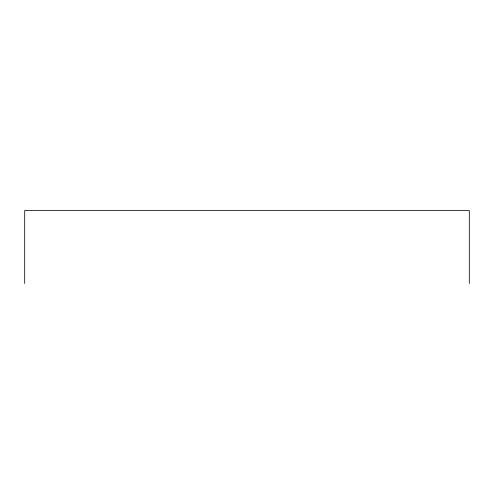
<?xml version="1.0" encoding="UTF-8"?>
<svg xmlns="http://www.w3.org/2000/svg" width="494" height="494" viewBox="0 0 494 494"><rect width="100%" height="100%" fill="white"/><g stroke="black" fill="none" stroke-linecap="round" stroke-linejoin="round"><path stroke-width="0.74" d="M469.3 283.482L469.3 210.518L24.7 210.518L24.7 283.482"/></g></svg>
